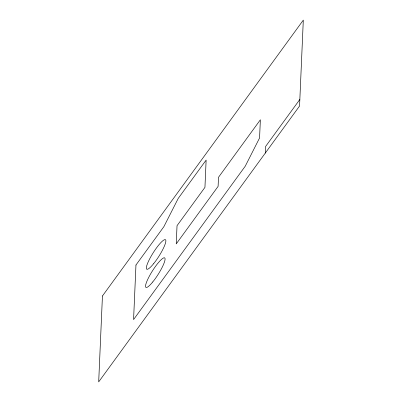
<?xml version="1.0" encoding="UTF-8"?>
<svg xmlns="http://www.w3.org/2000/svg" width="402" height="402" viewBox="0 0 402 402"><rect width="100%" height="100%" fill="white"/><g stroke="black" fill="none" stroke-linecap="round" stroke-linejoin="round"><path stroke-width="0.6" d="M265.295 153.082L265.581 146.494L299.847 99.43M102.44 295.983L98.691 381.9L299.56 106.017L303.309 20.1L102.44 295.983M135.961 265.013L133.58 319.565L245.22 166.232L259.571 137.976L260.365 119.791L218.502 177.292L218.105 186.382L176.237 243.883L177.031 225.698L204.945 187.367L206.131 160.091L178.222 198.422L163.87 226.683L135.961 265.013M152.735 281.978A17.457 3.347 -57.6 0 0 164.76 257.963A17.457 3.347 -57.6 0 0 148.428 277.948A17.457 3.347 -57.6 0 0 152.735 281.978M153.529 263.797A17.457 3.347 -57.6 0 0 165.554 239.783A17.457 3.347 -57.6 0 0 149.222 259.767A17.457 3.347 -57.6 0 0 153.529 263.797"/></g></svg>
